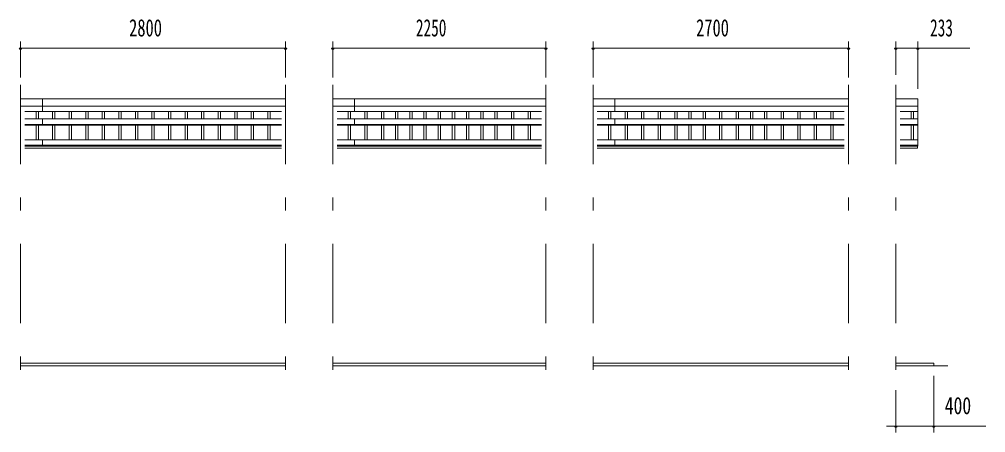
# Model space of a CAD drawing. Units: millimetres, scale not verified. Extents: x -31531 to 31536, y -14700 to 14700.
# Drawn here: x -22600 to -12386, y 2423 to 6788 of the extents above; entities that cross this region are included whole.
import ezdxf
from ezdxf.enums import TextEntityAlignment as Align

# ---------------------------------------------------------------- set-up
doc = ezdxf.new("R2010")
doc.units = ezdxf.units.MM
doc.header["$LTSCALE"] = 70
doc.linetypes.add('USER3', pattern=[24, 12, -5, 2, -5])
for name, color, linetype, lineweight in [('0-2_1-07BOLD', 7, 'Continuous', 18), ('0-3_1-27CENTER', 3, 'USER3', 18), ('0-4_1-47THIN', 4, 'Continuous', 18), ('0-5_1-57DIM', 3, 'Continuous', 18)]:
    doc.layers.add(name, color=color, linetype=linetype, lineweight=lineweight)
doc.styles.add('ＭＳ ゴシック', font='')
doc.styles.get('ＭＳ ゴシック').set_extended_font_data('MS Gothic')

msp = doc.modelspace()

# ---------------------------------------------------------------- linework, layer by layer
at = {"layer": '0-2_1-07BOLD'}
for p, q in [((-19785.52, 5947.54), (-22585.51, 5947.54)), ((-22355.51, 5947.54), (-22355.51, 5815.14)), ((-17035.51, 5947.54), (-19285.51, 5947.54)), ((-19055.51, 5947.54), (-19055.51, 5815.14)), ((-13835.51, 5947.54), (-16535.51, 5947.54)), ((-16305.51, 5947.54), (-16305.51, 5815.14)), ((-13102.52, 5947.54), (-13335.51, 5947.54)), ((-13102.52, 5947.54), (-13102.52, 5448.33)), ((-22585.51, 5870.38), (-19785.52, 5870.38)), ((-19285.51, 5870.38), (-17035.51, 5870.38)), ((-16535.51, 5870.38), (-13835.51, 5870.38)), ((-13335.51, 5870.38), (-13102.52, 5870.38)), ((-19830.06, 5815.14), (-22540.96, 5815.14)), ((-22540.96, 5735.82), (-19830.06, 5735.82)), ((-22355.51, 5735.83), (-22355.51, 5669.9)), ((-17080.06, 5815.14), (-19240.96, 5815.14)), ((-19240.96, 5735.82), (-17080.06, 5735.82)), ((-19055.51, 5735.83), (-19055.51, 5669.9)), ((-13880.06, 5815.14), (-16490.96, 5815.14)), ((-16490.96, 5735.82), (-13880.06, 5735.82)), ((-16305.51, 5735.83), (-16305.51, 5669.9)), ((-13290.97, 5815.14), (-13102.52, 5815.14)), ((-13290.97, 5735.82), (-13102.52, 5735.82)), ((-22540.96, 5678.12), (-19830.06, 5678.12)), ((-22540.96, 5669.9), (-19830.06, 5669.9)), ((-19240.96, 5678.12), (-17080.06, 5678.12)), ((-19240.96, 5669.9), (-17080.06, 5669.9)), ((-16490.96, 5678.12), (-13880.06, 5678.12)), ((-16490.96, 5669.9), (-13880.06, 5669.9)), ((-13290.97, 5678.12), (-13102.52, 5678.12)), ((-13290.97, 5669.9), (-13102.52, 5669.9)), ((-19830.06, 5515.31), (-22540.96, 5515.31)), ((-22355.51, 5515.32), (-22355.51, 5448.34)), ((-17080.06, 5515.31), (-19240.96, 5515.31)), ((-19055.51, 5515.32), (-19055.51, 5448.34)), ((-13880.06, 5515.31), (-16490.96, 5515.31)), ((-16305.51, 5515.32), (-16305.51, 5448.34)), ((-13290.97, 5515.31), (-13102.52, 5515.31)), ((-19830.06, 5460.2), (-22540.96, 5460.2)), ((-19830.06, 5448.33), (-22540.96, 5448.33)), ((-19830.06, 5427.54), (-22540.96, 5427.54)), ((-17080.06, 5460.2), (-19240.96, 5460.2)), ((-17080.06, 5448.33), (-19240.96, 5448.33)), ((-17080.06, 5427.54), (-19240.96, 5427.54)), ((-13880.06, 5460.2), (-16490.96, 5460.2)), ((-13880.06, 5448.33), (-16490.96, 5448.33)), ((-13880.06, 5427.54), (-16490.96, 5427.54)), ((-13290.97, 5460.2), (-13102.52, 5460.2)), ((-13290.97, 5448.33), (-13102.52, 5448.33)), ((-13290.97, 5427.54), (-13107.51, 5427.54)), ((-13107.51, 5448.33), (-13107.51, 5427.54)), ((-19785.52, 3157.53), (-22585.51, 3157.53)), ((-19785.52, 3127.54), (-22585.51, 3127.54)), ((-17035.51, 3157.53), (-19285.51, 3157.53)), ((-17035.51, 3127.54), (-19285.51, 3127.54)), ((-13835.51, 3157.53), (-16535.51, 3157.53)), ((-13835.51, 3127.54), (-16535.51, 3127.54)), ((-12935.51, 3157.53), (-13335.51, 3157.53)), ((-12785.52, 3127.54), (-13335.51, 3127.54)), ((-12935.51, 3157.53), (-12935.51, 3127.54))]:
    msp.add_line(p, q, dxfattribs=at)
at = {"layer": '0-3_1-27CENTER'}
for p, q in [((-22585.51, 6097.53), (-22585.51, 2977.54)), ((-19785.52, 6097.53), (-19785.52, 2977.54)), ((-19285.51, 6097.53), (-19285.51, 2977.54)), ((-17035.51, 6097.53), (-17035.51, 2977.54)), ((-16535.51, 6097.53), (-16535.51, 2977.54)), ((-13835.51, 6097.53), (-13835.51, 2977.54)), ((-13335.51, 6097.53), (-13335.51, 2977.54))]:
    msp.add_line(p, q, dxfattribs=at)
at = {"layer": '0-4_1-47THIN'}
for p, q in [((-22423.01, 5815.14), (-22423.01, 5735.83)), ((-22398.01, 5815.14), (-22398.01, 5735.83)), ((-22248.01, 5815.14), (-22248.01, 5735.83)), ((-22223.01, 5815.14), (-22223.01, 5735.83)), ((-22073.01, 5815.14), (-22073.01, 5735.83)), ((-22048.01, 5815.14), (-22048.01, 5735.83)), ((-21898.02, 5815.14), (-21898.02, 5735.83)), ((-21873.01, 5815.14), (-21873.01, 5735.83)), ((-21723.01, 5815.14), (-21723.01, 5735.83)), ((-21698.01, 5815.14), (-21698.01, 5735.83)), ((-21548.01, 5815.14), (-21548.01, 5735.83)), ((-21523.01, 5815.14), (-21523.01, 5735.83)), ((-21373.01, 5815.14), (-21373.01, 5735.83)), ((-21348.01, 5815.14), (-21348.01, 5735.83)), ((-21198.01, 5815.14), (-21198.01, 5735.83)), ((-21173.01, 5815.14), (-21173.01, 5735.83)), ((-21023.01, 5815.14), (-21023.01, 5735.83)), ((-20998.01, 5815.14), (-20998.01, 5735.83)), ((-20848.01, 5815.14), (-20848.01, 5735.83)), ((-20823.01, 5815.14), (-20823.01, 5735.83)), ((-20673.01, 5815.14), (-20673.01, 5735.83)), ((-20648.01, 5815.14), (-20648.01, 5735.83)), ((-20498.01, 5815.14), (-20498.01, 5735.83)), ((-20473.01, 5815.14), (-20473.01, 5735.83)), ((-20323.01, 5815.14), (-20323.01, 5735.83)), ((-20298.01, 5815.14), (-20298.01, 5735.83)), ((-20148.01, 5815.14), (-20148.01, 5735.83)), ((-20123.01, 5815.14), (-20123.01, 5735.83)), ((-19973.01, 5815.14), (-19973.01, 5735.83)), ((-19948.01, 5815.14), (-19948.01, 5735.83)), ((-19123.01, 5815.14), (-19123.01, 5735.83)), ((-19098.01, 5815.14), (-19098.01, 5735.83)), ((-18948.01, 5815.14), (-18948.01, 5735.83)), ((-18923.01, 5815.14), (-18923.01, 5735.83)), ((-18773.01, 5815.14), (-18773.01, 5735.83)), ((-18748.01, 5815.14), (-18748.01, 5735.83)), ((-18623.01, 5815.14), (-18623.01, 5735.83)), ((-18598.01, 5815.14), (-18598.01, 5735.83)), ((-18473.01, 5815.14), (-18473.01, 5735.83)), ((-18448.01, 5815.14), (-18448.01, 5735.83)), ((-18323.01, 5815.14), (-18323.01, 5735.83)), ((-18298.01, 5815.14), (-18298.01, 5735.83)), ((-18173.01, 5815.14), (-18173.01, 5735.83)), ((-18148.01, 5815.14), (-18148.01, 5735.83)), ((-18023.01, 5815.14), (-18023.01, 5735.83)), ((-17998.01, 5815.14), (-17998.01, 5735.83)), ((-17873.01, 5815.14), (-17873.01, 5735.83)), ((-17848.01, 5815.14), (-17848.01, 5735.83)), ((-17723.01, 5815.14), (-17723.01, 5735.83)), ((-17698.01, 5815.14), (-17698.01, 5735.83)), ((-17573.01, 5815.14), (-17573.01, 5735.83)), ((-17548.01, 5815.14), (-17548.01, 5735.83)), ((-17398.01, 5815.14), (-17398.01, 5735.83)), ((-17373.01, 5815.14), (-17373.01, 5735.83)), ((-17223.01, 5815.14), (-17223.01, 5735.83)), ((-17198.01, 5815.14), (-17198.01, 5735.83)), ((-16373.01, 5815.14), (-16373.01, 5735.83)), ((-16348.01, 5815.14), (-16348.01, 5735.83)), ((-16198.01, 5815.14), (-16198.01, 5735.83)), ((-16173.01, 5815.14), (-16173.01, 5735.83)), ((-16023.01, 5815.14), (-16023.01, 5735.83)), ((-15998.01, 5815.14), (-15998.01, 5735.83)), ((-15848.01, 5815.14), (-15848.01, 5735.83)), ((-15823.01, 5815.14), (-15823.01, 5735.83)), ((-15673.01, 5815.14), (-15673.01, 5735.83)), ((-15648.01, 5815.14), (-15648.01, 5735.83)), ((-15523.01, 5815.14), (-15523.01, 5735.83)), ((-15498.01, 5815.14), (-15498.01, 5735.83)), ((-15373.01, 5815.14), (-15373.01, 5735.83)), ((-15348.01, 5815.14), (-15348.01, 5735.83)), ((-15198.01, 5815.14), (-15198.01, 5735.83)), ((-15173.01, 5815.14), (-15173.01, 5735.83)), ((-15023.01, 5815.14), (-15023.01, 5735.83)), ((-14998.01, 5815.14), (-14998.01, 5735.83)), ((-14873.01, 5815.14), (-14873.01, 5735.83)), ((-14848.01, 5815.14), (-14848.01, 5735.83)), ((-14723.01, 5815.14), (-14723.01, 5735.83)), ((-14698.01, 5815.14), (-14698.01, 5735.83)), ((-14548.01, 5815.14), (-14548.01, 5735.83)), ((-14523.01, 5815.14), (-14523.01, 5735.83)), ((-14373.01, 5815.14), (-14373.01, 5735.83)), ((-14348.01, 5815.14), (-14348.01, 5735.83)), ((-14198.01, 5815.14), (-14198.01, 5735.83)), ((-14173.01, 5815.14), (-14173.01, 5735.83)), ((-14023.01, 5815.14), (-14023.01, 5735.83)), ((-13998.01, 5815.14), (-13998.01, 5735.83)), ((-13173.01, 5815.14), (-13173.01, 5735.83)), ((-13148.01, 5815.14), (-13148.01, 5735.83)), ((-22423.01, 5669.9), (-22423.01, 5515.32)), ((-22398.01, 5669.9), (-22398.01, 5515.32)), ((-22248.01, 5669.9), (-22248.01, 5515.32)), ((-22223.01, 5669.9), (-22223.01, 5515.32)), ((-22073.01, 5669.9), (-22073.01, 5515.32)), ((-22048.01, 5669.9), (-22048.01, 5515.32)), ((-21898.02, 5669.9), (-21898.02, 5515.32)), ((-21873.01, 5669.9), (-21873.01, 5515.32)), ((-21723.01, 5669.9), (-21723.01, 5515.32)), ((-21698.01, 5669.9), (-21698.01, 5515.32)), ((-21548.01, 5669.9), (-21548.01, 5515.32)), ((-21523.01, 5669.9), (-21523.01, 5515.32)), ((-21373.01, 5669.9), (-21373.01, 5515.32)), ((-21348.01, 5669.9), (-21348.01, 5515.32)), ((-21198.01, 5669.9), (-21198.01, 5515.32)), ((-21173.01, 5669.9), (-21173.01, 5515.32)), ((-21023.01, 5669.9), (-21023.01, 5515.32)), ((-20998.01, 5669.9), (-20998.01, 5515.32)), ((-20848.01, 5669.9), (-20848.01, 5515.32)), ((-20823.01, 5669.9), (-20823.01, 5515.32)), ((-20673.01, 5669.9), (-20673.01, 5515.32)), ((-20648.01, 5669.9), (-20648.01, 5515.32)), ((-20498.01, 5669.9), (-20498.01, 5515.32)), ((-20473.01, 5669.9), (-20473.01, 5515.32)), ((-20323.01, 5669.9), (-20323.01, 5515.32)), ((-20298.01, 5669.9), (-20298.01, 5515.32)), ((-20148.01, 5669.9), (-20148.01, 5515.32)), ((-20123.01, 5669.9), (-20123.01, 5515.32)), ((-19973.01, 5669.9), (-19973.01, 5515.32)), ((-19948.01, 5669.9), (-19948.01, 5515.32)), ((-19123.01, 5669.9), (-19123.01, 5515.32)), ((-19098.01, 5669.9), (-19098.01, 5515.32)), ((-18948.01, 5669.9), (-18948.01, 5515.32)), ((-18923.01, 5669.9), (-18923.01, 5515.32)), ((-18773.01, 5669.9), (-18773.01, 5515.32)), ((-18748.01, 5669.9), (-18748.01, 5515.32)), ((-18623.01, 5669.9), (-18623.01, 5515.32)), ((-18598.01, 5669.9), (-18598.01, 5515.32)), ((-18473.01, 5669.9), (-18473.01, 5515.32)), ((-18448.01, 5669.9), (-18448.01, 5515.32)), ((-18323.01, 5669.9), (-18323.01, 5515.32)), ((-18298.01, 5669.9), (-18298.01, 5515.32)), ((-18173.01, 5669.9), (-18173.01, 5515.32)), ((-18148.01, 5669.9), (-18148.01, 5515.32)), ((-18023.01, 5669.9), (-18023.01, 5515.32)), ((-17998.01, 5669.9), (-17998.01, 5515.32)), ((-17873.01, 5669.9), (-17873.01, 5515.32)), ((-17848.01, 5669.9), (-17848.01, 5515.32)), ((-17723.01, 5669.9), (-17723.01, 5515.32)), ((-17698.01, 5669.9), (-17698.01, 5515.32)), ((-17573.01, 5669.9), (-17573.01, 5515.32)), ((-17548.01, 5669.9), (-17548.01, 5515.32)), ((-17398.01, 5669.9), (-17398.01, 5515.32)), ((-17373.01, 5669.9), (-17373.01, 5515.32)), ((-17223.01, 5669.9), (-17223.01, 5515.32)), ((-17198.01, 5669.9), (-17198.01, 5515.32)), ((-16373.01, 5669.9), (-16373.01, 5515.32)), ((-16348.01, 5669.9), (-16348.01, 5515.32)), ((-16198.01, 5669.9), (-16198.01, 5515.32)), ((-16173.01, 5669.9), (-16173.01, 5515.32)), ((-16023.01, 5669.9), (-16023.01, 5515.32)), ((-15998.01, 5669.9), (-15998.01, 5515.32)), ((-15848.01, 5669.9), (-15848.01, 5515.32)), ((-15823.01, 5669.9), (-15823.01, 5515.32)), ((-15673.01, 5669.9), (-15673.01, 5515.32)), ((-15648.01, 5669.9), (-15648.01, 5515.32)), ((-15523.01, 5669.9), (-15523.01, 5515.32)), ((-15498.01, 5669.9), (-15498.01, 5515.32)), ((-15373.01, 5669.9), (-15373.01, 5515.32)), ((-15348.01, 5669.9), (-15348.01, 5515.32)), ((-15198.01, 5669.9), (-15198.01, 5515.32)), ((-15173.01, 5669.9), (-15173.01, 5515.32)), ((-15023.01, 5669.9), (-15023.01, 5515.32)), ((-14998.01, 5669.9), (-14998.01, 5515.32)), ((-14873.01, 5669.9), (-14873.01, 5515.32)), ((-14848.01, 5669.9), (-14848.01, 5515.32)), ((-14723.01, 5669.9), (-14723.01, 5515.32)), ((-14698.01, 5669.9), (-14698.01, 5515.32)), ((-14548.01, 5669.9), (-14548.01, 5515.32)), ((-14523.01, 5669.9), (-14523.01, 5515.32)), ((-14373.01, 5669.9), (-14373.01, 5515.32)), ((-14348.01, 5669.9), (-14348.01, 5515.32)), ((-14198.01, 5669.9), (-14198.01, 5515.32)), ((-14173.01, 5669.9), (-14173.01, 5515.32)), ((-14023.01, 5669.9), (-14023.01, 5515.32)), ((-13998.01, 5669.9), (-13998.01, 5515.32)), ((-13173.01, 5669.9), (-13173.01, 5515.32)), ((-13148.01, 5669.9), (-13148.01, 5515.32))]:
    msp.add_line(p, q, dxfattribs=at)
at = {"layer": '0-5_1-57DIM'}
for p, q in [((-22585.51, 6172.54), (-22585.51, 6552.54)), ((-19785.52, 6172.54), (-19785.52, 6552.54)), ((-19285.51, 6172.54), (-19285.51, 6552.54)), ((-17035.51, 6172.54), (-17035.51, 6552.54)), ((-16535.51, 6172.54), (-16535.51, 6552.54)), ((-13835.51, 6172.54), (-13835.51, 6552.54)), ((-13335.51, 6202.54), (-13335.51, 6552.54)), ((-13102.51, 6052.53), (-13102.51, 6552.54)), ((-22571.51, 6482.53), (-22599.51, 6482.53)), ((-22585.51, 6482.53), (-19785.52, 6482.53)), ((-19771.52, 6482.53), (-19799.52, 6482.53)), ((-19271.51, 6482.53), (-19299.51, 6482.53)), ((-19285.51, 6482.53), (-17035.51, 6482.53)), ((-17021.51, 6482.53), (-17049.51, 6482.53)), ((-16521.51, 6482.53), (-16549.51, 6482.53)), ((-16535.51, 6482.53), (-13835.51, 6482.53)), ((-13821.51, 6482.53), (-13849.51, 6482.53)), ((-13321.51, 6482.53), (-13349.51, 6482.53)), ((-12553.01, 6482.53), (-13335.51, 6482.53)), ((-13088.51, 6482.53), (-13116.51, 6482.53)), ((-12935.51, 3022.54), (-12935.51, 2422.54)), ((-13335.51, 2872.54), (-13335.51, 2422.54)), ((-13434.08, 2492.54), (-12386.02, 2492.54)), ((-13321.51, 2492.54), (-13349.51, 2492.54)), ((-12921.51, 2492.54), (-12949.51, 2492.54))]:
    msp.add_line(p, q, dxfattribs=at)
for centre in [(-22585.51, 6482.53), (-19785.52, 6482.53), (-19285.51, 6482.53), (-17035.51, 6482.53), (-16535.51, 6482.53), (-13835.51, 6482.53), (-13335.51, 6482.53), (-13102.51, 6482.53), (-13335.51, 2492.54), (-12935.51, 2492.54)]:
    msp.add_arc(centre, 14, 180, 0, dxfattribs=at)

# ---------------------------------------------------------------- texts
at = {"layer": '0-5_1-57DIM', "color": 7, "style": 'ＭＳ ゴシック'}
for s, width, p in [('2800', 0.7, (-21439.29, 6552.53)), ('2250', 0.65, (-18407.87, 6552.53)), ('2700', 0.7, (-15446.75, 6552.53)), ('233', 0.65, (-12973.95, 6552.54)), ('400', 0.75, (-12818.44, 2562.54))]:
    msp.add_text(s, height=182.3, dxfattribs=dict(at, width=width)).set_placement(p, align=Align.BOTTOM_LEFT)

doc.saveas('drawing.dxf')
